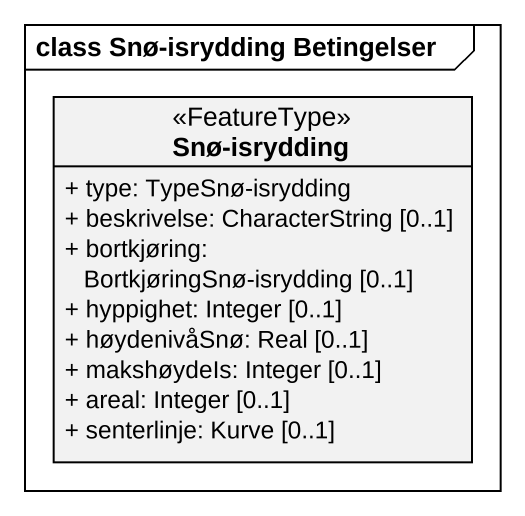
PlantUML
@startuml
mainframe class Snø-isrydding Betingelser
hide circle
hide empty members
skinparam classAttributeIconSize 0
class "Snø-isrydding" as Snø_isrydding <<FeatureType>> {
  + type: TypeSnø-isrydding
  + beskrivelse: CharacterString [0..1]
  + bortkjøring: BortkjøringSnø-isrydding [0..1]
  + hyppighet: Integer [0..1]
  + høydenivåSnø: Real [0..1]
  + makshøydeIs: Integer [0..1]
  + areal: Integer [0..1]
  + senterlinje: Kurve [0..1]
}
@enduml
